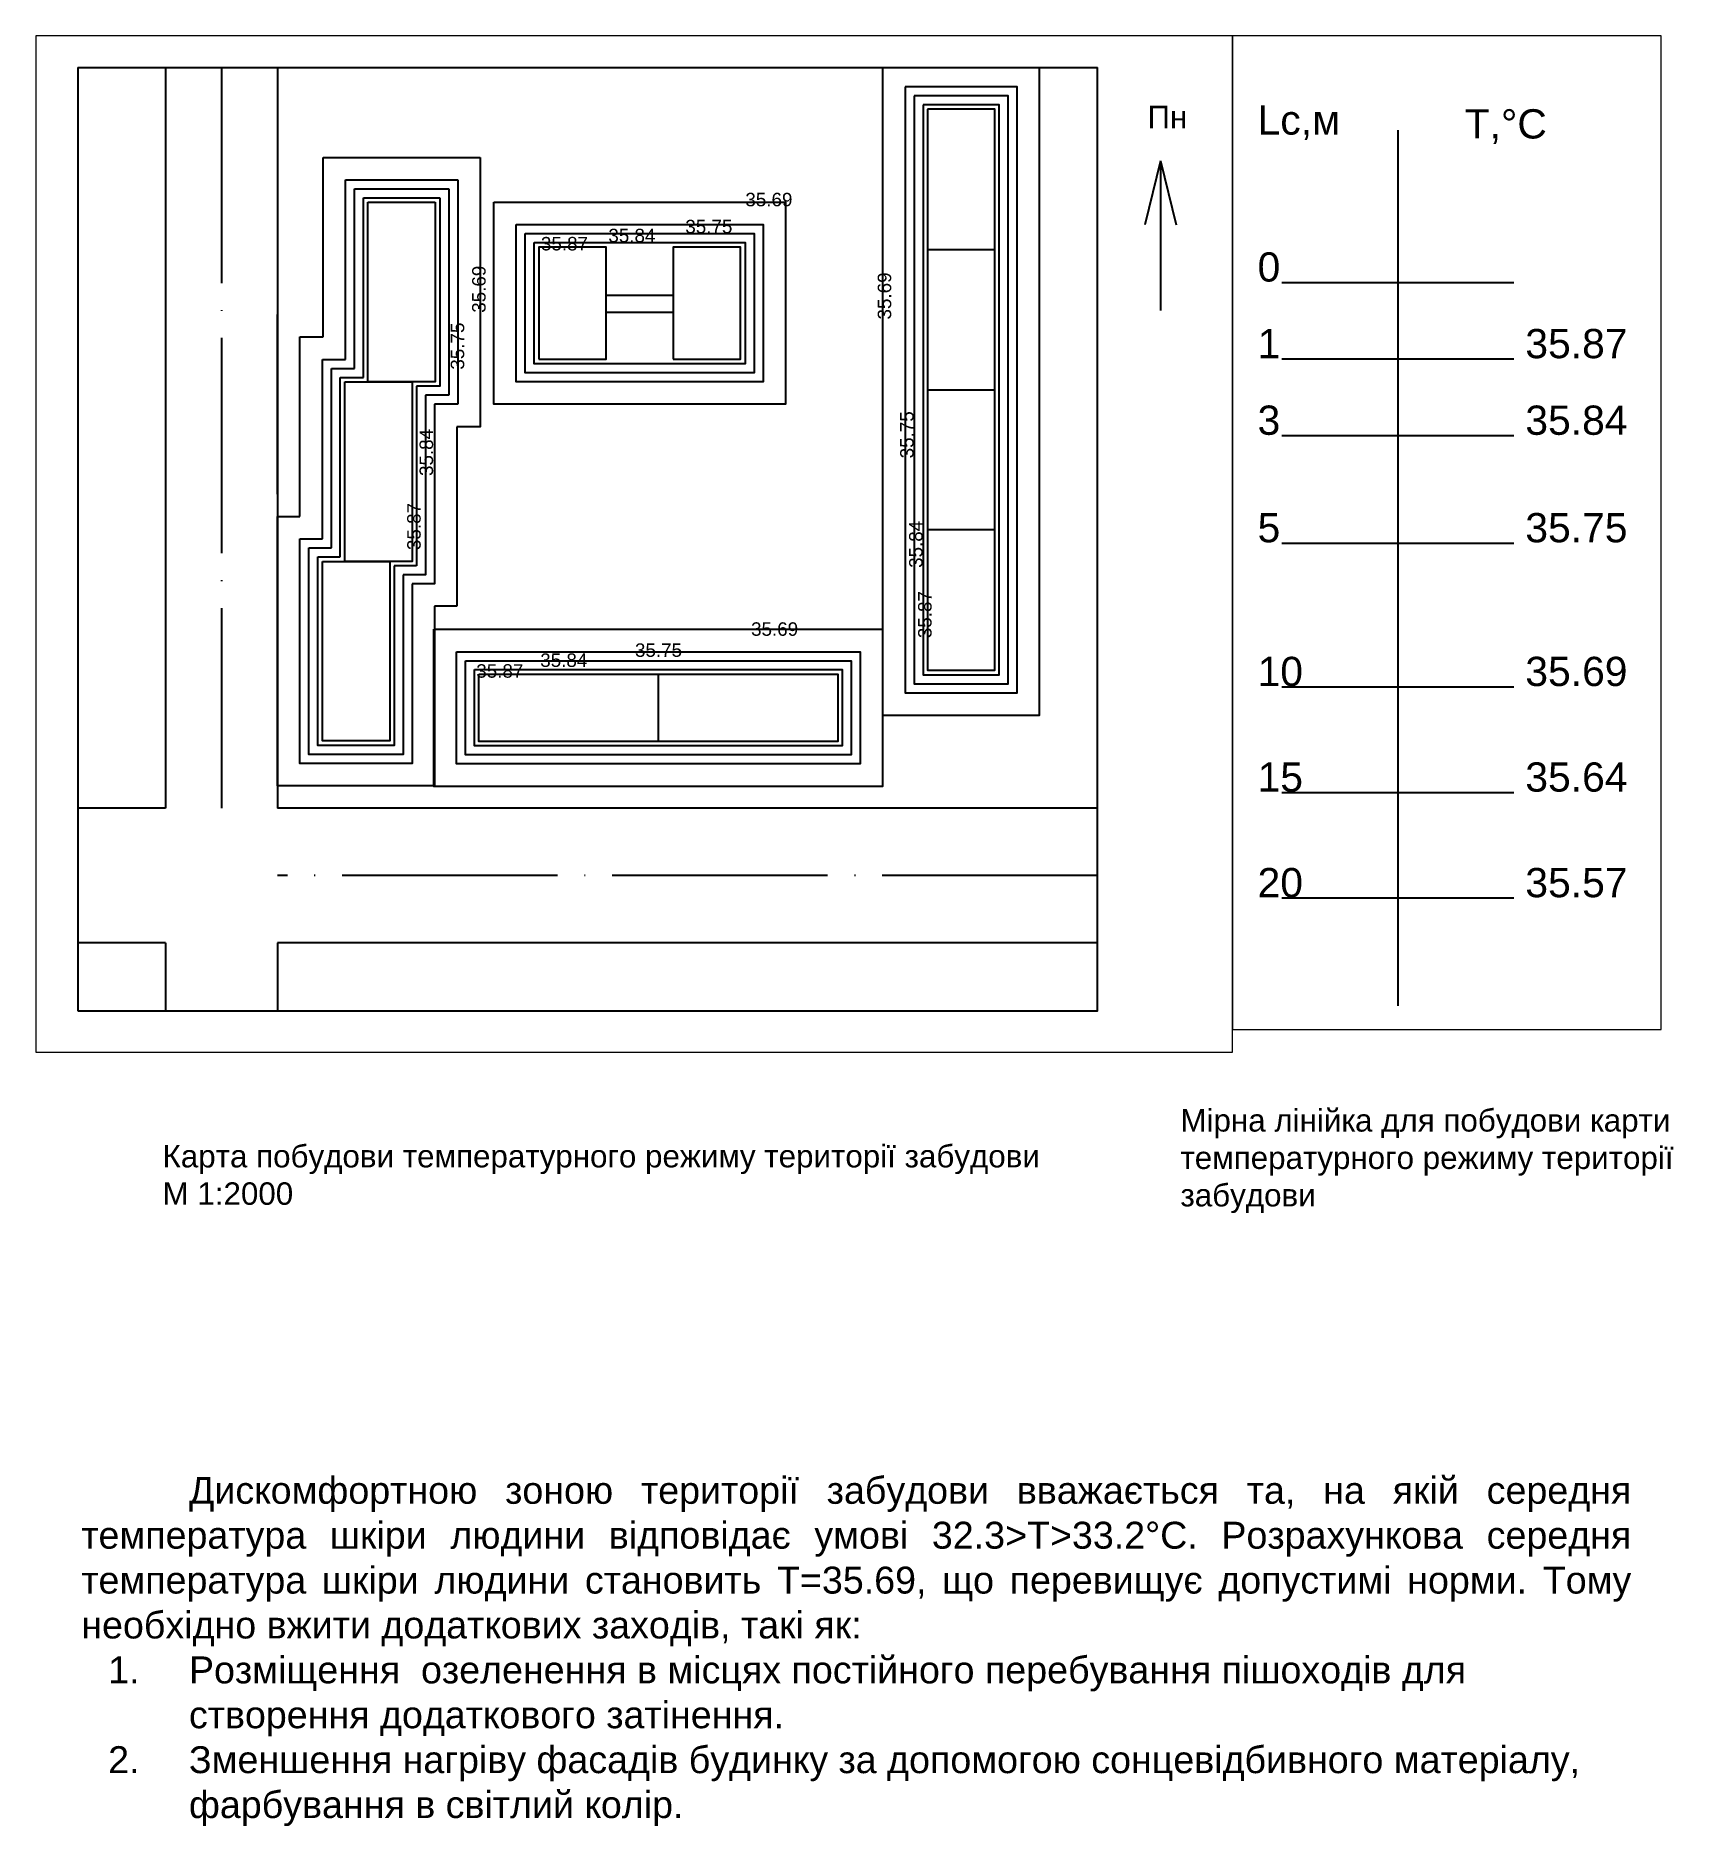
# Paper-space layout 'Лист1' of a CAD drawing. Header units: millimetres. Extents: x 16 to 199, y 76 to 275.
# The model-space entities are those that its viewports show. They can reach past a viewport. Long polylines and large blocks are cut down to what shows.
import ezdxf

# ---------------------------------------------------------------- set-up
doc = ezdxf.new("R2010")
doc.units = ezdxf.units.MM
doc.linetypes.add('ACAD_ISO04W100', pattern=[30, 24, -3, 0, -3])
doc.layers.add('54551511', color=7, linetype='Continuous', plot=False)
doc.styles.get("Standard").update_dxf_attribs({"font": 'arial.ttf'})

msp = doc.modelspace()

# ---------------------------------------------------------------- linework, layer by layer
for points in [[(64609.78, 79441.5), (64723.432, 79441.5)], [(64609.78, 79336.438), (64723.432, 79336.438), (64723.432, 79441.5)], [(64609.78, 79441.5), (64609.78, 79336.438)], [(64619.537, 79441.5), (64619.537, 79359)], [(64632.037, 79441.5), (64632.037, 79359)], [(64699.472, 79441.5), (64699.472, 79369.367), (64716.972, 79369.367), (64716.972, 79441.5)], [(64788.918, 79434.598), (64788.918, 79329.815)], [(64637.117, 79431.5), (64654.617, 79431.5)], [(64637.117, 79411.5), (64637.117, 79431.5)], [(64654.617, 79431.5), (64654.617, 79401.5), (64652.037, 79401.5)], [(64730.435, 79431.129), (64728.687, 79424.005)], [(64730.435, 79431.129), (64732.182, 79424.005)], [(64730.435, 79431.129), (64730.435, 79414.434)], [(64639.617, 79429), (64652.117, 79429)], [(64639.617, 79409), (64639.617, 79429)], [(64652.117, 79429), (64652.117, 79404)], [(64640.617, 79428), (64651.117, 79428)], [(64640.617, 79408), (64640.617, 79428)], [(64641.617, 79427), (64650.117, 79427)], [(64641.617, 79407), (64641.617, 79427)], [(64650.117, 79427), (64650.117, 79406), (64647.537, 79406)], [(64651.117, 79428), (64651.117, 79405)], [(64802.791, 79416.363), (64775.045, 79416.363)], [(64632.037, 79394), (64632.037, 79414)], [(64634.537, 79411.5), (64637.117, 79411.5)], [(64634.537, 79391.5), (64634.537, 79411.5)], [(64637.037, 79409), (64639.617, 79409)], [(64637.037, 79389), (64637.037, 79409)], [(64638.037, 79408), (64640.617, 79408)], [(64638.037, 79388), (64638.037, 79408)], [(64639.037, 79407), (64641.617, 79407)], [(64639.037, 79387), (64639.037, 79407)], [(64802.791, 79407.196), (64775.045, 79407.196)], [(64648.537, 79405), (64648.537, 79385), (64646.037, 79385)], [(64647.537, 79406), (64647.537, 79386)], [(64651.117, 79405), (64648.537, 79405)], [(64649.537, 79404), (64649.537, 79384), (64647.037, 79384)], [(64652.117, 79404), (64649.537, 79404)], [(64652.037, 79401.5), (64652.037, 79381.5)], [(64802.791, 79398.028), (64775.045, 79398.028)], [(64632.037, 79391.5), (64634.537, 79391.5)], [(64649.537, 79381.5), (64649.537, 79361.5), (64632.037, 79361.5), (64632.037, 79391.5)], [(64634.537, 79389), (64637.037, 79389)], [(64647.037, 79384), (64647.037, 79364), (64634.537, 79364), (64634.537, 79389)], [(64646.037, 79385), (64646.037, 79365), (64635.537, 79365), (64635.537, 79388)], [(64635.537, 79388), (64638.037, 79388)], [(64645.037, 79386), (64645.037, 79366), (64636.537, 79366), (64636.537, 79387)], [(64636.537, 79387), (64639.037, 79387)], [(64647.537, 79386), (64645.037, 79386)], [(64802.791, 79385.165), (64775.045, 79385.165)], [(64652.037, 79381.5), (64649.537, 79381.5)], [(64802.791, 79367.964), (64775.045, 79367.964)], [(64619.537, 79359), (64609.78, 79359)], [(64723.432, 79359), (64632.037, 79359)], [(64802.791, 79355.327), (64775.045, 79355.327)], [(64619.537, 79344), (64609.78, 79344)], [(64619.537, 79344), (64619.537, 79336.438)], [(64632.037, 79344), (64632.037, 79336.438)], [(64723.432, 79344), (64632.037, 79344)], [(64802.791, 79342.69), (64775.045, 79342.69)]]:
    msp.add_lwpolyline(points)
at = {"linetype": 'ACAD_ISO04W100'}
for points in [[(64625.787, 79441.5), (64625.787, 79359)], [(64723.432, 79351.5), (64632.037, 79351.5)]]:
    msp.add_lwpolyline(points, dxfattribs=at)
for points in [[(64701.972, 79439.367), (64701.972, 79371.867), (64714.472, 79371.867), (64714.472, 79439.367)], [(64702.972, 79438.367), (64702.972, 79372.867), (64713.472, 79372.867), (64713.472, 79438.367)], [(64703.972, 79437.367), (64703.972, 79373.867), (64712.472, 79373.867), (64712.472, 79437.367)], [(64656.146, 79426.515), (64688.646, 79426.515), (64688.646, 79404.015), (64656.146, 79404.015)], [(64658.646, 79424.015), (64686.146, 79424.015), (64686.146, 79406.515), (64658.646, 79406.515)], [(64659.646, 79423.015), (64685.146, 79423.015), (64685.146, 79407.515), (64659.646, 79407.515)], [(64660.646, 79422.015), (64684.146, 79422.015), (64684.146, 79408.515), (64660.646, 79408.515)], [(64649.472, 79378.938), (64699.472, 79378.938), (64699.472, 79361.438), (64649.472, 79361.438)], [(64651.972, 79376.438), (64696.972, 79376.438), (64696.972, 79363.938), (64651.972, 79363.938)], [(64652.972, 79375.438), (64695.972, 79375.438), (64695.972, 79364.938), (64652.972, 79364.938)], [(64653.972, 79374.438), (64694.972, 79374.438), (64694.972, 79365.938), (64653.972, 79365.938)]]:
    msp.add_lwpolyline(points, close=True)
at = {"color": 5}
for points in [[(64704.472, 79436.867), (64704.472, 79374.367), (64711.972, 79374.367), (64711.972, 79436.867), (64704.472, 79436.867)], [(64642.117, 79426.5), (64649.617, 79426.5)], [(64649.617, 79426.5), (64649.617, 79406.5), (64642.117, 79406.5), (64642.117, 79426.5)], [(64661.146, 79409.015), (64668.646, 79409.015), (64668.646, 79421.515), (64661.146, 79421.515), (64661.146, 79409.015)], [(64676.146, 79409.015), (64683.646, 79409.015), (64683.646, 79421.515), (64676.146, 79421.515), (64676.146, 79409.015)], [(64711.972, 79421.217), (64704.472, 79421.217)], [(64668.646, 79416.152), (64676.146, 79416.152)], [(64668.646, 79414.256), (64676.146, 79414.256)], [(64639.537, 79406.5), (64647.037, 79406.5)], [(64647.037, 79406.5), (64647.037, 79386.5), (64639.537, 79386.5), (64639.537, 79406.5)], [(64704.472, 79405.617), (64711.972, 79405.617)], [(64711.972, 79390.017), (64704.472, 79390.017)], [(64637.037, 79386.5), (64644.537, 79386.5)], [(64644.537, 79386.5), (64644.537, 79366.5), (64637.037, 79366.5), (64637.037, 79386.5)], [(64654.472, 79373.938), (64694.472, 79373.938), (64694.472, 79366.438), (64654.472, 79366.438), (64654.472, 79373.938)], [(64674.472, 79373.938), (64674.472, 79366.438)]]:
    msp.add_lwpolyline(points, dxfattribs=at)

# ---------------------------------------------------------------- texts
at = {"attachment_point": 1}
for s, width, insert, char_height in [('Пн', 7.16226, (64728.982, 79437.257), 2.5), ('Lc,м', 7.16226, (64772.133, 79437.583), 3.5), ('Т,%%DС', 7.16226, (64796.931, 79437.117), 3.5), ('35.69', 7.16226, (64684.175, 79427.556), 1.5), ('35.84', 7.16226, (64668.908, 79423.548), 1.5), ('35.75', 7.16226, (64677.485, 79424.548), 1.5), ('35.87', 7.16226, (64661.393, 79422.639), 1.5), ('0', 4.03207, (64772.133, 79419.993), 3.5), ('35.87', 4.03207, (64804.185, 79410.825), 3.5), ('1', 4.03207, (64772.133, 79410.825), 3.5), ('3', 4.03207, (64772.133, 79401.658), 3.5), ('35.84', 4.03207, (64804.185, 79401.658), 3.5), ('5', 4.03207, (64772.133, 79388.795), 3.5), ('35.75', 4.03207, (64804.185, 79388.795), 3.5), ('35.69', 7.16226, (64684.811, 79379.71), 1.5), ('35.75', 7.16226, (64671.874, 79377.365), 1.5), ('35.87', 7.16226, (64654.19, 79375.042), 1.5), ('35.84', 7.16226, (64661.316, 79376.242), 1.5), ('10', 4.03207, (64772.133, 79371.594), 3.5), ('35.69', 4.03207, (64804.185, 79371.594), 3.5), ('35.64', 4.03207, (64804.185, 79358.957), 3.5), ('15', 4.03207, (64772.133, 79358.957), 3.5), ('20', 4.03207, (64772.133, 79346.32), 3.5), ('35.57', 4.03207, (64804.185, 79346.32), 3.5)]:
    msp.add_mtext_dynamic_manual_height_columns(s, width=width, gutter_width=12.5, heights=[0], dxfattribs=dict(at, insert=insert, char_height=char_height))
at = {"char_height": 1.5, "attachment_point": 1, "rotation": 90}
for s, insert in [('35.69', (64653.726, 79414.196)), ('35.69', (64698.925, 79413.445)), ('35.75', (64651.341, 79407.856)), ('35.75', (64701.425, 79397.979)), ('35.84', (64647.868, 79396.013)), ('35.87', (64646.49, 79387.76)), ('35.84', (64702.425, 79385.774)), ('35.87', (64703.425, 79377.947))]:
    msp.add_mtext_dynamic_manual_height_columns(s, width=7.16226, gutter_width=12.5, heights=[0], dxfattribs=dict(at, insert=insert))

psp = doc.layouts.new('Лист1')

# ---------------------------------------------------------------- texts
for s, width, heights, insert, char_height, attachment_point in [('Мірна лінійка для побудови карти температурного режиму території забудови', 55.6848, [30], (143.67, 155.73), 2.5, 1), ('Карта побудови температурного режиму території забудови\\PМ 1:2000', 101.5017, [0], (30.24, 151.74), 2.5, 1), ('\\pxqj;^IДискомфортною зоною території забудови вважається та, на якій середня температура шкіри людини відповідає умові 32.3>T>33.2%%DС. Розрахункова середня температура шкіри людини становить Т=35.69, що перевищує допустимі норми. Тому необхідно вжити додаткових заходів, такі як:\\P\\pi-3,l4,q*,t4;1.^IРозміщення  озеленення в місцях постійного перебування пішоходів для створення додаткового затінення.\\P2.^IЗменшення нагріву фасадів будинку за допомогою сонцевідбивного матеріалу, фарбування в світлий колір.', 172.2227, [0], (21.18, 95.31), 3, 4)]:
    psp.add_mtext_dynamic_manual_height_columns(s, width=width, gutter_width=12.5, heights=heights, dxfattribs=dict(insert=insert, char_height=char_height, attachment_point=attachment_point))

# ---------------------------------------------------------------- viewports
at = {"layer": '54551511'}
psp.add_viewport(center=(82.79, 218.69), size=(133.35, 113.221), view_center_point=(64671.776, 79388.441), view_height=113.22099, dxfattribs=at)
psp.add_viewport(center=(173.35, 219.94), size=(47.77, 110.71), view_center_point=(64794.777, 79386.44), view_height=118.9285, status=3, dxfattribs=at)

doc.saveas('drawing.dxf')
